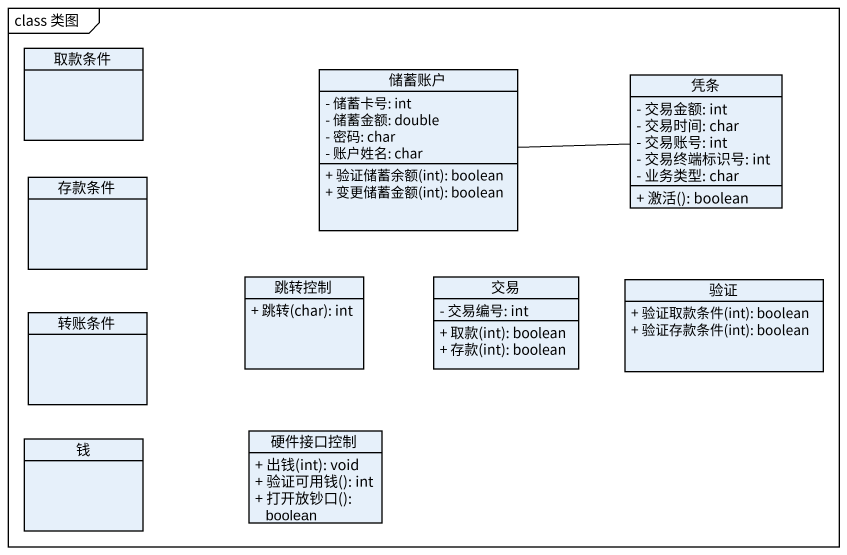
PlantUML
@startuml
mainframe class 类图
hide circle
hide empty members
skinparam classAttributeIconSize 0
class 取款条件
class 储蓄账户 {
  - 储蓄卡号: int
  - 储蓄金额: double
  - 密码: char
  - 账户姓名: char
  + 验证储蓄余额(int): boolean
  + 变更储蓄金额(int): boolean
}
class 凭条 {
  - 交易金额: int
  - 交易时间: char
  - 交易账号: int
  - 交易终端标识号: int
  - 业务类型: char
  + 激活(): boolean
}
class 存款条件
class 跳转控制 {
  + 跳转(char): int
}
class 交易 {
  - 交易编号: int
  + 取款(int): boolean
  + 存款(int): boolean
}
class 验证 {
  + 验证取款条件(int): boolean
  + 验证存款条件(int): boolean
}
class 转账条件
class 钱
class 硬件接口控制 {
  + 出钱(int): void
  + 验证可用钱(): int
  + 打开放钞口(): boolean
}
储蓄账户 -right- 凭条
@enduml
